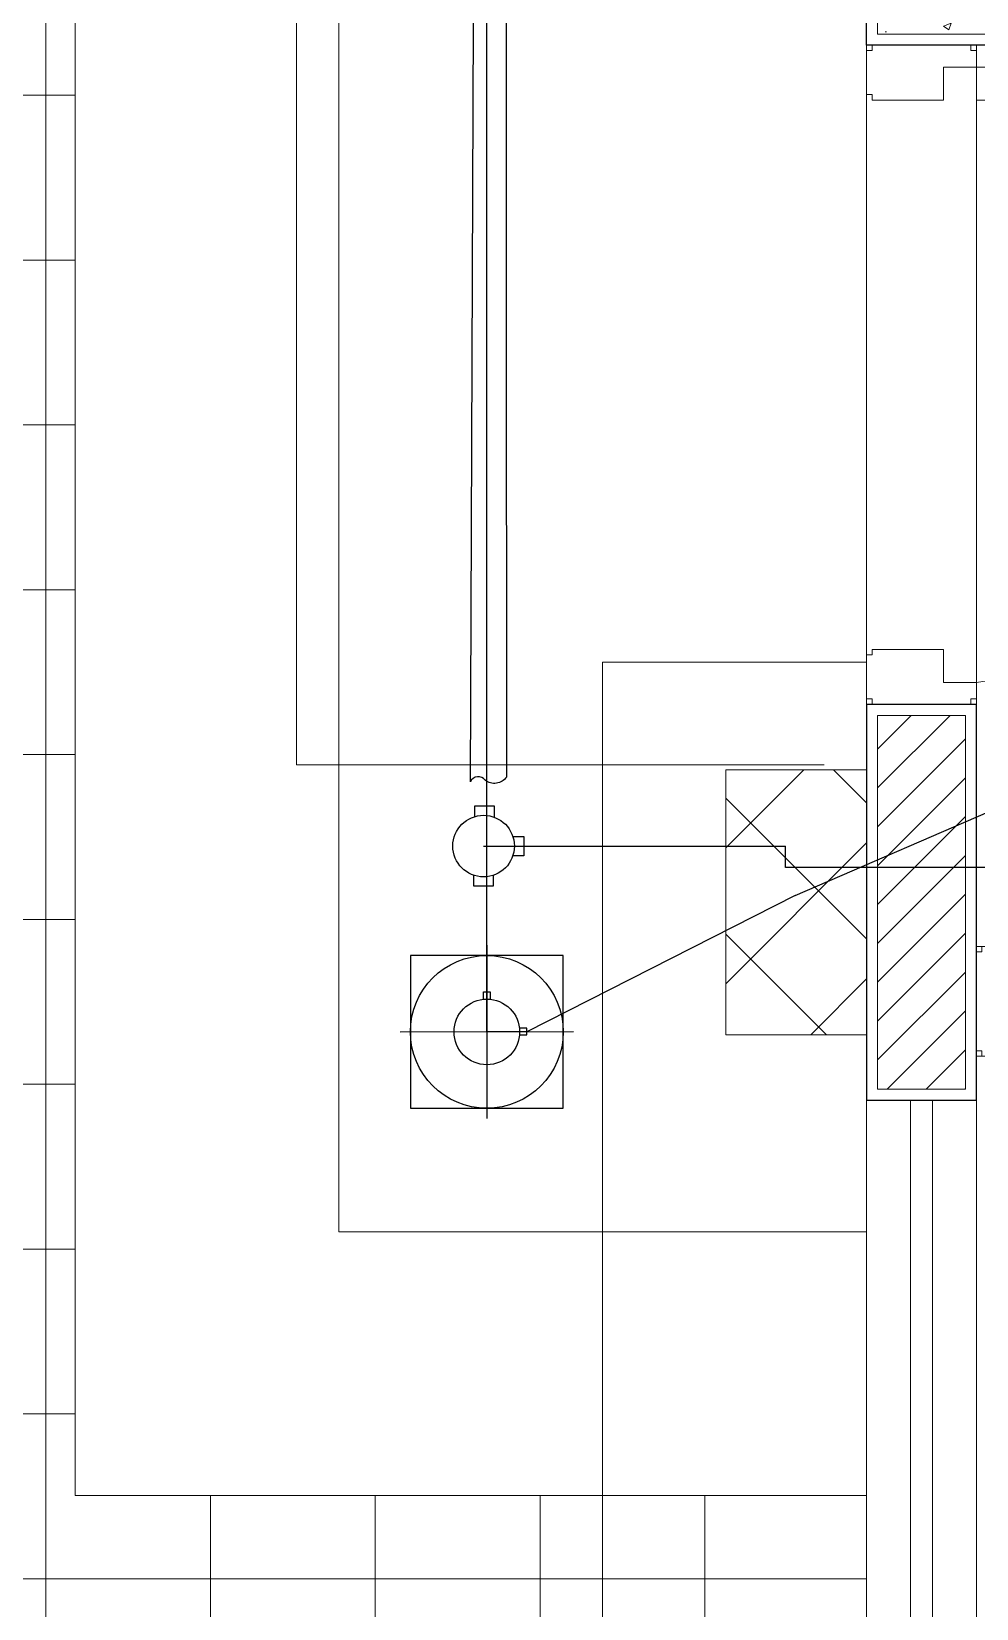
# Model space of a CAD drawing. Header units: inches. Extents: x 112 to 4169, y -2569 to 841.
# Drawn here: x 192.1 to 235.1, y 416.2 to 488 of the extents above; entities that cross this region are included whole.
import ezdxf

# ---------------------------------------------------------------- set-up
doc = ezdxf.new("R2010")
doc.units = ezdxf.units.IN
doc.header["$MEASUREMENT"] = 0
doc.linetypes.add('DASHED', pattern=[0.75, 0.5, -0.25])
doc.layers.get('Defpoints').update_dxf_attribs({"lineweight": 0})
for name, color, linetype in [('Cables', 7, 'Continuous'), ('Lights', 7, 'Continuous'), ('PVC Conduit and Circular Boxes', 7, 'Continuous'), ('wall 05', 253, 'Continuous')]:
    doc.layers.add(name, color=color, linetype=linetype)
for name, color, linetype, lineweight in [('COLUMN', 1, 'Continuous', 25), ('DOOR', 115, 'Continuous', 15), ('Glass', 5, 'Continuous', 9), ('HACTH', 8, 'Continuous', 9), ('Plaster Line', 254, 'Continuous', 15), ('Stair', 86, 'Continuous', 18), ('Switchboard', 30, 'Continuous', 13), ('WINDOW', 140, 'Continuous', 9)]:
    doc.layers.add(name, color=color, linetype=linetype, lineweight=lineweight)

# ---------------------------------------------------------------- blocks, each defined once
blk = doc.blocks.new('C 12X12')
at = {"layer": 'HACTH'}
h = blk.add_hatch(dxfattribs=at)
h.set_pattern_fill('AR-CONC', color=256, scale=0.5, style=0)
h.set_pattern_definition([(50, (0, 0), (3.586300913003767, -0.3137606749129755), [0.375, -4.125]), (355, (0, 0), (-0.693756668065, 3.760960668500059), [0.3, -3.3]), (100.4514, (0.2988584, -0.0261467), (2.892546908570108, 3.447197710304768), [0.31870095, -3.50571056]), (46.18420000000001, (0, 1), (5.336205243128222, -0.8275950716450904), [0.5625, -6.1875]), (96.6356, (0.444683725, 0.931033465), (4.673313527743517, 4.870589354502209), [0.47805144, -5.258565]), (351.1842, (0, 1), (4.673309725668136, 4.870593004626623), [0.45, -4.95]), (21, (0.5, 0.75), (2.984535260592308, -2.013094453326694), [0.375, -4.125]), (326.0000000000001, (0.5, 0.75), (1.216576659607909, 3.625750225234265), [0.3, -3.3]), (71.4514, (0.748711165, 0.58224197), (4.20111314290745, 1.612652483549762), [0.31870095, -3.50571056]), (37.50000000000001, (0, 0), (0.06079927658645334, 1.664469269156557), [0, -3.26, 0, -3.35, 0, -3.3125]), (7.499999999999999, (0, 0), (1.315347687210743, 1.972058559411801), [0, -1.91, 0, -3.185, 0, -1.2625]), (327.5, (-1.115, 0), (2.669112180862045, -0.112774358671899), [0, -1.25, 0, -3.9, 0, -5.175]), (317.5, (-1.615, 0), (2.915930846711931, 0.5005249116615882), [0, -1.625, 0, -2.59, 0, -3.675])])
h.paths.add_polyline_path([(88278.99999999999, -6819.5), (88278.99999999999, -6808.5), (88267.99999999999, -6808.5), (88267.99999999999, -6819.5)])
at = {"layer": 'COLUMN'}
blk.add_lwpolyline([(88267.49999999999, -6808), (88279.49999999999, -6808), (88279.49999999999, -6820), (88267.49999999999, -6820)], close=True, dxfattribs=at)
at = {"layer": 'Plaster Line'}
blk.add_lwpolyline([(88267.99999999999, -6808.5), (88278.99999999999, -6808.5), (88278.99999999999, -6819.5), (88267.99999999999, -6819.5)], close=True, dxfattribs=at)
blk = doc.blocks.new('A$C755F672F')
at = {"layer": 'Defpoints'}
for points in [[(0.25, 0), (0.25, -0.25), (0, -0.25), (0, 0)], [(5, 0), (5, -0.25), (4.75, -0.25), (4.75, 0)], [(0.25, -24.75), (0.25, -25), (0, -25), (0, -24.75)], [(5, -24.75), (5, -25), (4.75, -25), (4.75, -24.75)]]:
    blk.add_lwpolyline(points, close=True, dxfattribs=at)
at = {"layer": 'DOOR'}
for points in [[(5, -1), (3.5, -1), (3.5, -2.5), (0.25, -2.5), (0.25, -2.25), (0, -2.25), (0, -0.25), (0.25, -0.25), (0.25, 0), (4.75, 0), (4.75, -0.25), (5, -0.2499999999708962), (5, -1)], [(10, -1.749999999970896), (10, -1.999999999970896), (11, -1.999999999970896), (11, -2.499999999970896), (5, -2.499999999970896), (5, -1), (11, -0.9999999999708962), (11, -1.499999999970896), (10, -1.499999999970896), (10, -1.749999999970896), (10, -1.499999999970896), (11, -1.499999999970896), (11, -1), (19, -1), (19, -1.499999999970896), (20, -1.499999999970896), (20, -1.999999999970896), (19, -1.999999999970896), (19, -2.499999999970896), (11, -2.499999999970896), (25, -2.500000000174623), (25, -1), (19, -0.9999999999708962)], [(5, -24), (3.5, -24), (3.5, -22.5), (0.25, -22.5), (0.25, -22.75), (0, -22.75), (0, -24.75), (0.25, -24.75), (0.25, -25), (4.75, -25), (4.75, -24.75), (5, -24.7500000000291), (5, -24)]]:
    blk.add_lwpolyline(points, dxfattribs=at)
at = {"layer": 'DOOR', "linetype": 'DASHED', "lineweight": 0}
blk.add_arc((1.007956088200444, -0.2341451982792933), 24.09880223271724, 279.5351827737238, 354.604878532833, dxfattribs=at)
at = {"layer": 'HACTH', "lineweight": 0, "ltscale": 10}
for p, q in [((5.000000000029104, -1.5), (5, -24)), ((2.91038304567337e-11, -2.25), (0, -22.75))]:
    blk.add_line(p, q, dxfattribs=at)
blk = doc.blocks.new('A$C67890D36')
at = {"layer": 'Defpoints'}
for points in [[(0.25, 0), (0.25, -0.25), (0, -0.25), (0, 0)], [(5, 0), (5, -0.25), (4.75, -0.25), (4.75, 0)], [(0.25, -29.75), (0.25, -30), (0, -30), (0, -29.75)], [(5, -29.75), (5, -30), (4.75, -30), (4.75, -29.75)]]:
    blk.add_lwpolyline(points, close=True, dxfattribs=at)
at = {"layer": 'DOOR'}
for points in [[(5, -1), (3.5, -1), (3.5, -2.5), (0.25, -2.5), (0.25, -2.25), (0, -2.25), (0, -0.25), (0.25, -0.25), (0.25, 0), (4.75, 0), (4.75, -0.25), (5, -0.2499999999708962), (5, -1)], [(10, -1.749999999970896), (10, -1.999999999970896), (11, -1.999999999970896), (11, -2.499999999970896), (5, -2.499999999970896), (5, -1), (11, -0.9999999999708962), (11, -1.499999999970896), (10, -1.499999999970896), (10, -1.749999999970896), (10, -1.499999999970896), (11, -1.499999999970896), (11, -1), (24, -1), (24, -1.499999999970896), (25, -1.499999999970896), (25, -1.999999999970896), (24, -1.999999999970896), (24, -2.499999999970896), (11, -2.499999999970896), (30, -2.500000000174623), (30, -1), (24, -0.9999999999708962)], [(5, -29), (3.5, -29), (3.5, -27.5), (0.25, -27.5), (0.25, -27.75), (0, -27.75), (0, -29.75), (0.25, -29.75), (0.25, -30), (4.75, -30), (4.75, -29.75), (5, -29.7500000000291), (5, -29)]]:
    blk.add_lwpolyline(points, dxfattribs=at)
at = {"layer": 'DOOR', "linetype": 'DASHED', "lineweight": 0}
blk.add_arc((1.158825029226136, -0.3337971972941887), 28.92241013960881, 277.6319811778652, 355.7046937181847, dxfattribs=at)
at = {"layer": 'HACTH', "lineweight": 0, "ltscale": 10}
for p, q in [((5.000000000029104, -1.5), (5, -29)), ((2.91038304567337e-11, -2.25), (0, -27.75))]:
    blk.add_line(p, q, dxfattribs=at)

msp = doc.modelspace()

# ---------------------------------------------------------------- hatches: boundary and pattern name
at = {"layer": 'HACTH', "ltscale": 10}
h = msp.add_hatch(dxfattribs=at)
h.set_pattern_fill('ANSI37', color=256, scale=60, angle=45, style=0)
h.set_pattern_definition([(90, (-138384.7415181562, -171144.9169840943), (-7.5, 1.332267629550188e-15), []), (180, (-138384.7415181562, -171144.9169840943), (-1.332267629550188e-15, -7.5), [])])
h.paths.add_polyline_path([(894.1265990030419, 650.3736983772017), (839.1163187760152, 650.3736983772308), (170.116318775957, 650.3736983772308), (170.1163187759861, 595.3634181502041), (230.1163187759861, 595.3634181502332), (242.1163187759861, 595.3634181502332), (349.116318775957, 595.3634181502332), (349.1163187759861, 631.3736983772308), (493.1163187759861, 631.3736983772308), (493.1163187760152, 595.3634181502332), (499.1163187760152, 595.3634181502332), (499.1163187760152, 613.3634181502623), (569.1163187760152, 613.3634181502332), (569.1163187760152, 595.3634181502332), (593.1163187760152, 595.3634181502332), (593.1163187760152, 613.3634181502623), (663.1163187760152, 613.3634181502623), (663.1163187760152, 595.3634181503205), (673.1163187760152, 595.3634181503205), (728.1163187759861, 595.3634181502041), (728.1163187759861, 613.3634181502332), (798.1163187759861, 613.3634181502623), (798.1163187759861, 595.3634181502332), (827.1163187760152, 595.3634181502623), (839.1163187760152, 595.3634181502332), (839.1163187760152, 583.3634181502332), (839.1163187760152, 576.3634181502914), (857.1163187760152, 576.3634181502623), (857.1163187760443, 506.3634181502623), (839.1163187760152, 506.3634181502623), (839.1163187760152, 480.3634181502332), (857.1163187760734, 480.3634181502041), (857.1163187760734, 415.363418150175), (875.1265990032165, 415.363418150175), (875.1265990032165, 315.3634181502332), (839.1163187759861, 315.3634181502332), (839.116318775957, 301.3634181502332), (839.1163187760734, 241.3634181501168), (894.126599003071, 241.3634181500877)])
h.paths.add_polyline_path([(230.1163187759861, 576.3736983772017), (230.1163187759861, 583.3634181502332), (230.1163187759861, 590.3634181502332), (170.1163187759861, 590.3634181502332), (170.1163187759861, 391.3634181502332), (230.116318775957, 391.3634181502332), (230.116318775957, 421.3736983771435), (212.116318775957, 421.3736983771435), (194.1060385489885, 421.3736983771144), (194.1060385489885, 523.3736983771144), (230.1163187759861, 523.3736983771144)], flags=17)
at = {"layer": 'HACTH'}
h = msp.add_hatch(dxfattribs=at)
h.set_pattern_fill('ANSI31', color=256, scale=10, style=0)
h.set_pattern_definition([(45, (-121864.7341942425, -171118.0410724213), (-0.8838834764831843, 0.8838834764831844), [])])
h.paths.add_polyline_path([(230.616318775957, 439.8685582637029), (234.616318775957, 439.8685582637029), (234.616318775957, 456.8736983771435), (230.616318775957, 456.8736983771435)])
at = {"layer": 'Switchboard'}
h = msp.add_hatch(dxfattribs=at)
h.set_pattern_fill('ANSI37', color=256, scale=35, angle=90)
h.set_pattern_definition([(135, (676.5018979317789, 179.7420730730963), (-3.093592167691146, -3.093592167691145), []), (225, (676.5018979317789, 179.7420730730963), (3.093592167691145, -3.093592167691146), [])])
h.paths.add_polyline_path([(230.116318775957, 454.4016639146001), (223.7077153067887, 454.4016639146001), (223.7077153067887, 442.3405927262463), (230.116318775957, 442.3405927262463)])

# ---------------------------------------------------------------- linework, layer by layer
for points in [[(212.6889368763236, 443.9581760388598), (212.6889368763236, 444.2969130477737), (212.9857194768201, 444.2969130477737), (212.9857194768201, 443.9581760388598)], [(214.3239302667013, 442.3397842810194), (214.6626496350714, 442.3432412593123), (214.6596208222148, 442.6400084041417), (214.3209014538447, 442.6365514258488)]]:
    msp.add_lwpolyline(points)
msp.add_circle((212.8373281765719, 442.4730110116205), 1.492559927146615)
at = {"layer": 'Cables', "color": 3}
for p, q in [((212.8373281765719, 442.4730110116205), (212.8373281765719, 503.6016983170288)), ((226.8606114026808, 448.6788348488864), (274.0236602640363, 469.1021264515804)), ((212.6889368763236, 450.9260444225744), (226.4339838424696, 450.9260444225744)), ((226.8606114026808, 448.6788348488864), (214.6612940593855, 442.4760623826247)), ((214.6612940593855, 442.4760623826247), (212.8373281764991, 442.4730110116205))]:
    msp.add_line(p, q, dxfattribs=at)
at = {"layer": 'Cables', "color": 1}
for p, q in [((226.4339838424696, 449.9452852177619), (226.4339838424696, 450.9260444225747)), ((269.8787726544172, 449.9452852177619), (226.4339838424696, 449.9452852177619))]:
    msp.add_line(p, q, dxfattribs=at)
at = {"layer": 'Glass', "ltscale": 10}
msp.add_lwpolyline([(232.116318775957, 409.3685582637029), (233.116318775957, 409.3685582637029), (233.116318775957, 439.3685582637029), (232.116318775957, 439.3685582637029)], close=True, dxfattribs=at)
at = {"layer": 'Lights', "color": 40}
for p, q in [((212.8373281764991, 446.4130412516846), (212.8373281764991, 438.5329807715565)), ((216.77735290309, 442.4796024053079), (208.8973034499081, 442.4664196179332))]:
    msp.add_line(p, q, dxfattribs=at)
at = {"layer": 'Lights'}
msp.add_lwpolyline([(209.3611338105725, 438.9968166456211), (216.3135225425713, 438.9968166456211), (216.3135225425713, 445.94920537762), (209.3611338105725, 445.94920537762)], close=True, dxfattribs=at)
msp.add_circle((212.8373281765719, 442.4730110116205), 3.476194365999436, dxfattribs=at)
at = {"layer": 'Plaster Line'}
msp.add_lwpolyline([(234.616318775957, 456.8736983771435), (230.616318775957, 456.8736983771435), (230.616318775957, 439.8685582637029), (234.616318775957, 439.8685582637029)], close=True, dxfattribs=at)
at = {"layer": 'PVC Conduit and Circular Boxes'}
for p, q in [((212.2941770599025, 452.2705196184011), (212.2941770599025, 452.765466754664)), ((212.2941770599025, 452.765466754664), (213.1686375521488, 452.765466754664)), ((213.1686375521488, 452.765466754664), (213.1703029672767, 452.2419986586079)), ((214.0222145777933, 451.3632746689449), (214.5171617140562, 451.3632746689449)), ((214.5171617140562, 451.3632746689449), (214.5171617140562, 450.4888141764926)), ((214.5171617140562, 450.4888141764926), (214.0222145777929, 450.4888141764926)), ((212.2517066302005, 449.1009603590711), (212.2517066302005, 449.5959074953345)), ((213.1261671224468, 449.595907495334), (213.1261671224468, 449.1009603590711)), ((213.1261671224468, 449.1009603590711), (212.2517066302005, 449.1009603590711))]:
    msp.add_line(p, q, dxfattribs=at)
msp.add_lwpolyline([(213.7305533444637, 454.0642143355782, -0.4247633882275491), (212.7591581767636, 453.922162704504, 0.5718856635334163), (212.089555612416, 453.8544546099129), (212.2778564396061, 499.9310934596392, -0.4563223866953193), (213.1721825466631, 499.920308437456, 0.6058844180287508), (213.6954999364432, 499.9156094907543)], format="xyb", close=True, dxfattribs=at)
msp.add_circle((212.6889368763236, 450.9260444225744), 1.401231196075114, dxfattribs=at)
at = {"layer": 'Stair', "linetype": 'Continuous', "ltscale": 10}
for points in [[(228.1796950535266, 454.6183725350345), (204.1796950535266, 454.6183725350345), (204.1796950535266, 532.6183725350345), (228.1899752805242, 532.6183725350345)], [(230.1060385489885, 421.3736983771435), (194.1060385489885, 421.3736983771435), (194.1060385489885, 523.3736983771435), (230.1163187759861, 523.3736983771435)], [(230.1060385489885, 433.3736983771435), (206.1060385489885, 433.3736983771435), (206.1060385489885, 511.3736983771435), (230.1163187759861, 511.3736983771435)], [(230.1060385489885, 405.299257481325), (230.1060385489885, 405.299257481325), (218.1060385489885, 405.299257481325), (218.1060385489885, 459.299257481325), (218.1060385489885, 459.299257481325), (230.1163187759861, 459.299257481325)]]:
    msp.add_lwpolyline(points, dxfattribs=at)
at = {"layer": 'Switchboard'}
msp.add_lwpolyline([(223.7077153067887, 442.3405927262463), (223.7077153067887, 454.4016639146001), (230.116318775957, 454.4016639146001), (230.116318775957, 442.3405927262463)], close=True, dxfattribs=at)
at = {"layer": 'wall 05'}
msp.add_lwpolyline([(235.116318775957, 457.3736983771435), (230.116318775957, 457.3736983771435), (230.116318775957, 439.3685582637029), (235.116318775957, 439.3685582637029)], close=True, dxfattribs=at)
at = {"layer": 'WINDOW', "ltscale": 10}
msp.add_lwpolyline([(230.116318775957, 409.3685582637029), (235.116318775957, 409.3685582637029), (235.116318775957, 439.3685582637029), (230.116318775957, 439.3685582637029)], close=True, dxfattribs=at)

# ---------------------------------------------------------------- block references
at = {"layer": 'HACTH'}
for name, p in [('C 12X12', (-88037.383681224, 7307.373698377143)), ('A$C67890D36', (230.1163187759861, 487.3736983771435))]:
    msp.add_blockref(name, p, dxfattribs=at)
at = {"layer": 'HACTH', "xscale": -1, "rotation": 90}
msp.add_blockref('A$C755F672F', (235.116318775957, 446.3634181502332), dxfattribs=at)

doc.saveas('drawing.dxf')
